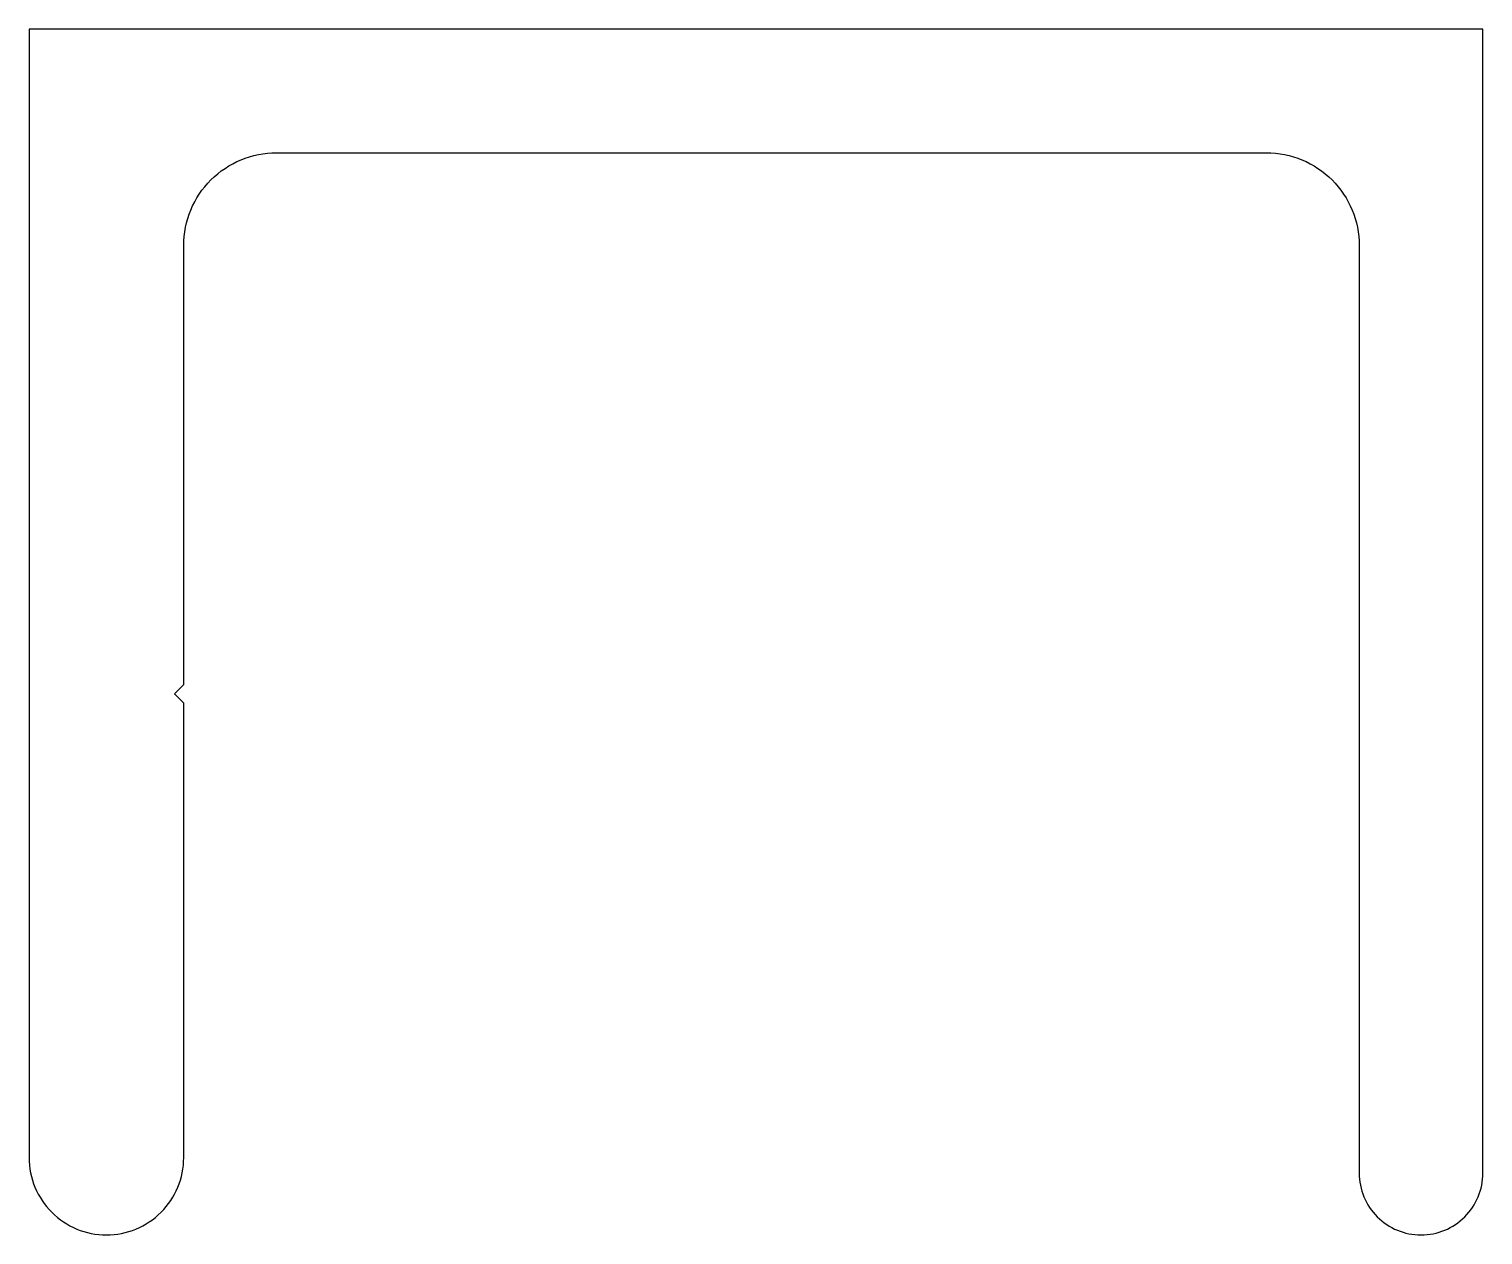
# Model space of a CAD drawing. Extents: x 934.6 to 981.6, y -26.4 to 12.6.
import ezdxf

# ---------------------------------------------------------------- set-up
doc = ezdxf.new("R2010")
doc.units = 0
doc.header["$LTSCALE"] = 15
doc.layers.get('0').update_dxf_attribs({"linetype": 'CONTINUOUS'})

msp = doc.modelspace()

# ---------------------------------------------------------------- linework, layer by layer
at = {"ltscale": 0.05}
msp.add_line((937.063, -26.373), (937.063, -26.373), dxfattribs=at)
msp.add_lwpolyline([(942.563, 8.627), (974.563, 8.627, -0.414214), (977.563, 5.627), (977.563, -24.373, 0.414214), (979.563, -26.373, 0.414214), (981.563, -24.373), (981.563, 12.627), (934.563, 12.627), (934.563, -23.873, 0.414214), (937.063, -26.373, 0.414214), (939.563, -23.873), (939.563, -9.173), (939.263, -8.873), (939.563, -8.573), (939.563, 5.627, -0.414214)], format="xyb", close=True)

doc.saveas('drawing.dxf')
